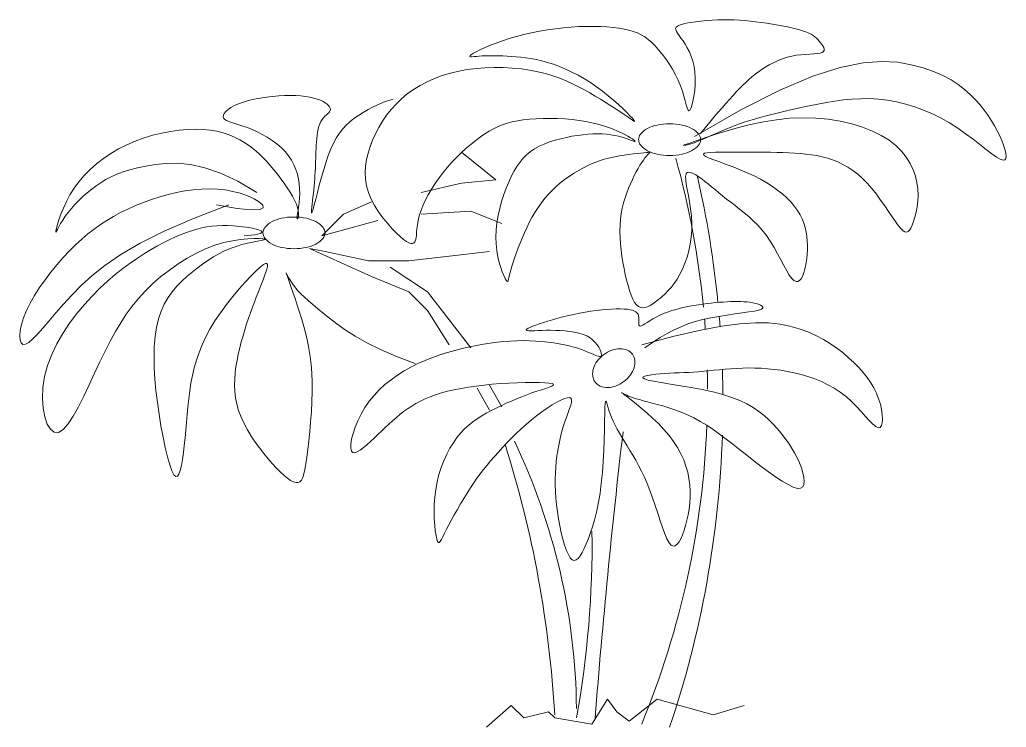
# Model space of a CAD drawing. Header units: millimetres. Extents: x 29.719 to 30.702, y 34.156 to 34.86.
import ezdxf

# ---------------------------------------------------------------- set-up
doc = ezdxf.new("R2010")
doc.units = ezdxf.units.MM
doc.layers.add('VERDE', color=94, linetype='Continuous', lineweight=9)

# ---------------------------------------------------------------- blocks, each defined once
blk = doc.blocks.new('*U63')
for p, q in [((-0.24132, 0.43353), (-0.27845, 0.4583)), ((-0.19801, 0.37779), (-0.24132, 0.43353)), ((-0.17944, 0.31586), (-0.19182, 0.33753)), ((-0.16707, 0.31895), (-0.17944, 0.34063))]:
    blk.add_line(p, q)
for points in [[(0.02475, 0.58836), (0.07086, 0.61485), (0.10992, 0.63455), (0.14274, 0.64833), (0.1701, 0.6571), (0.19279, 0.66174), (0.21161, 0.66315), (0.22735, 0.66222), (0.2408, 0.65984), (0.25265, 0.65676), (0.26312, 0.6532), (0.27236, 0.6492), (0.28051, 0.64484), (0.28768, 0.64018), (0.29403, 0.63527), (0.29967, 0.63019), (0.30474, 0.625), (0.30936, 0.61976), (0.31357, 0.61449), (0.31737, 0.60924), (0.32079, 0.60404), (0.32385, 0.5989), (0.32657, 0.59387), (0.32896, 0.58897), (0.33104, 0.58423), (0.33281, 0.57971), (0.33421, 0.57552), (0.33513, 0.57182), (0.33549, 0.56875), (0.33519, 0.56645), (0.33416, 0.56507), (0.33229, 0.56475), (0.32949, 0.56565), (0.32571, 0.56784), (0.32102, 0.57115), (0.3155, 0.57536), (0.30925, 0.58023), (0.30238, 0.58554), (0.29498, 0.59105), (0.28714, 0.59654), (0.27896, 0.60178), (0.27053, 0.60657), (0.2619, 0.61086), (0.25312, 0.61464), (0.24422, 0.61791), (0.23525, 0.62064), (0.22624, 0.62282), (0.21725, 0.62446), (0.20832, 0.62552), (0.19947, 0.62601), (0.19071, 0.62599), (0.18201, 0.62553), (0.17338, 0.62468), (0.1648, 0.62352), (0.15625, 0.62211), (0.14773, 0.62052), (0.13922, 0.61881), (0.13072, 0.61704), (0.12227, 0.61522), (0.11392, 0.61334), (0.10571, 0.61139), (0.09769, 0.60937), (0.08991, 0.60727), (0.08243, 0.60508), (0.07528, 0.60281), (0.06852, 0.60045), (0.06214, 0.59804), (0.05617, 0.59562), (0.0506, 0.59326), (0.04544, 0.591), (0.0407, 0.58887), (0.03638, 0.58695), (0.03249, 0.58526), (0.02902, 0.58385), (0.02598, 0.58271), (0.02331, 0.58179), (0.02101, 0.58107), (0.01905, 0.58052), (0.0174, 0.58011), (0.01605, 0.57981), (0.01495, 0.57958), (0.01414, 0.57943), (0.01375, 0.57938), (0.01396, 0.57952), (0.01495, 0.57991), (0.01692, 0.58061), (0.02003, 0.58169), (0.02447, 0.58322), (0.03042, 0.58526), (0.038, 0.58784), (0.04704, 0.59082), (0.05733, 0.594), (0.06864, 0.5972), (0.08075, 0.60023), (0.09344, 0.6029), (0.10647, 0.60503), (0.11963, 0.60642), (0.13271, 0.60694), (0.14556, 0.60659), (0.15807, 0.60543), (0.1701, 0.60352), (0.18152, 0.6009), (0.19221, 0.59764), (0.20205, 0.59378), (0.2109, 0.58939), (0.21866, 0.58451), (0.22537, 0.57922), (0.23108, 0.57358), (0.23584, 0.56765), (0.2397, 0.5615), (0.24273, 0.55521), (0.24497, 0.54883), (0.24648, 0.54243), (0.24731, 0.53608), (0.24756, 0.52986), (0.24732, 0.52386), (0.24667, 0.51817), (0.24571, 0.51286), (0.24452, 0.50802), (0.2432, 0.50374), (0.24183, 0.5001), (0.2405, 0.49718), (0.23915, 0.49502), (0.23775, 0.49364), (0.23623, 0.49307), (0.23454, 0.49336), (0.23263, 0.49452), (0.23044, 0.49658), (0.22791, 0.49959), (0.22502, 0.50352), (0.22177, 0.50823), (0.21821, 0.51352), (0.21438, 0.5192), (0.2103, 0.52507), (0.20601, 0.53094), (0.20156, 0.53662), (0.19697, 0.54191), (0.19229, 0.54666), (0.18751, 0.55086), (0.18264, 0.55456), (0.1777, 0.55778), (0.17269, 0.56057), (0.16761, 0.56296), (0.16247, 0.56498), (0.15727, 0.56668), (0.15202, 0.56809), (0.14672, 0.56924), (0.14134, 0.57016), (0.13587, 0.57088), (0.13031, 0.57142), (0.12464, 0.57184), (0.11885, 0.57214), (0.11292, 0.57236), (0.10686, 0.57253), (0.10069, 0.57266), (0.09443, 0.57275), (0.08811, 0.57281), (0.08177, 0.57285), (0.07544, 0.57287), (0.06914, 0.57287), (0.06291, 0.57288), (0.0568, 0.57287), (0.051, 0.57283), (0.0457, 0.57271), (0.04112, 0.57249), (0.03746, 0.57212), (0.03492, 0.57157), (0.03371, 0.5708), (0.03403, 0.56978), (0.03602, 0.56847), (0.03949, 0.56689), (0.0442, 0.56504), (0.04989, 0.56294), (0.0563, 0.5606), (0.06318, 0.55802), (0.07028, 0.55523), (0.07735, 0.55223), (0.08416, 0.54904), (0.09065, 0.54568), (0.09679, 0.54215), (0.10255, 0.53849), (0.1079, 0.53471), (0.1128, 0.53082), (0.11724, 0.52685), (0.12118, 0.52281), (0.12459, 0.51872), (0.12751, 0.51459), (0.12997, 0.5104), (0.132, 0.50617), (0.13365, 0.50189), (0.13495, 0.49756), (0.13594, 0.49318), (0.13664, 0.48875), (0.13711, 0.48428), (0.13734, 0.47981), (0.13735, 0.47537), (0.13716, 0.47101), (0.13678, 0.46677), (0.13621, 0.4627), (0.13547, 0.45883), (0.13458, 0.4552), (0.13354, 0.45189), (0.13235, 0.44898), (0.131, 0.4466), (0.12949, 0.44488), (0.12781, 0.44393), (0.12595, 0.44388), (0.12392, 0.44485), (0.12169, 0.44695), (0.11927, 0.45025), (0.11666, 0.45458), (0.11383, 0.45973), (0.1108, 0.46546), (0.10755, 0.47156), (0.10407, 0.47779), (0.10037, 0.48394), (0.09642, 0.48978), (0.09225, 0.49514), (0.08789, 0.50002), (0.0834, 0.5045), (0.07883, 0.50862), (0.07423, 0.51245), (0.06967, 0.51606), (0.06519, 0.51949), (0.06085, 0.52281), (0.05669, 0.52608), (0.05271, 0.52927), (0.0489, 0.53238), (0.04525, 0.53539), (0.04174, 0.53828), (0.03837, 0.54103), (0.03511, 0.54362), (0.03197, 0.54604), (0.02894, 0.54824), (0.02606, 0.55014), (0.02342, 0.55162), (0.02108, 0.55255), (0.01909, 0.55284), (0.01754, 0.55235), (0.01648, 0.55098), (0.01598, 0.54862), (0.01608, 0.54518), (0.01666, 0.54078), (0.01758, 0.53555), (0.01869, 0.52965), (0.01985, 0.52322), (0.02092, 0.51639), (0.02174, 0.50933), (0.02217, 0.50217), (0.02211, 0.49504), (0.02155, 0.48802), (0.02055, 0.48115), (0.01914, 0.47449), (0.01737, 0.4681), (0.01528, 0.46203), (0.01292, 0.45634), (0.01031, 0.45107), (0.00752, 0.44628), (0.00457, 0.44194), (0.00151, 0.43802), (-0.00161, 0.43449), (-0.00476, 0.43133), (-0.00789, 0.4285), (-0.01096, 0.42598), (-0.01392, 0.42372), (-0.01675, 0.42173), (-0.01944, 0.42004), (-0.022, 0.41875), (-0.02443, 0.41792), (-0.02674, 0.41761), (-0.02893, 0.41792), (-0.03102, 0.41889), (-0.033, 0.42062), (-0.03489, 0.42315), (-0.03667, 0.42641), (-0.03837, 0.43033), (-0.03996, 0.43482), (-0.04146, 0.43979), (-0.04286, 0.44516), (-0.04417, 0.45084), (-0.04538, 0.45675), (-0.04648, 0.46282), (-0.04746, 0.46899), (-0.04829, 0.47521), (-0.04892, 0.48146), (-0.04934, 0.48768), (-0.04951, 0.49384), (-0.0494, 0.49989), (-0.04899, 0.50578), (-0.04824, 0.51149), (-0.04721, 0.517), (-0.04591, 0.5223), (-0.04441, 0.52739), (-0.04274, 0.53227), (-0.04094, 0.53692), (-0.03905, 0.54134), (-0.03713, 0.54552), (-0.0352, 0.54946), (-0.03328, 0.55314), (-0.03141, 0.55654), (-0.02958, 0.55965), (-0.02784, 0.56244), (-0.02618, 0.5649), (-0.02463, 0.56701), (-0.0232, 0.56875), (-0.02193, 0.57011), (-0.02088, 0.57113), (-0.02012, 0.57184), (-0.01972, 0.57229), (-0.01976, 0.57253), (-0.0203, 0.57259), (-0.02143, 0.57252), (-0.0232, 0.57236), (-0.02568, 0.57214), (-0.02877, 0.57186), (-0.03239, 0.57151), (-0.03642, 0.57107), (-0.04076, 0.57053), (-0.04532, 0.56989), (-0.04999, 0.56913), (-0.05466, 0.56823), (-0.05925, 0.56719), (-0.06377, 0.56599), (-0.06823, 0.56462), (-0.07264, 0.56307), (-0.07703, 0.56133), (-0.08141, 0.55938), (-0.08581, 0.55721), (-0.09024, 0.55481), (-0.0947, 0.55217), (-0.09918, 0.5493), (-0.10363, 0.54618), (-0.10803, 0.54281), (-0.11232, 0.53921), (-0.11649, 0.53536), (-0.12048, 0.53127), (-0.12427, 0.52694), (-0.12782, 0.52238), (-0.13115, 0.51761), (-0.13426, 0.51269), (-0.13716, 0.50765), (-0.13987, 0.50254), (-0.1424, 0.4974), (-0.14476, 0.49228), (-0.14696, 0.4872), (-0.14901, 0.48222), (-0.15091, 0.47738), (-0.15266, 0.4727), (-0.15424, 0.46824), (-0.15565, 0.46401), (-0.15689, 0.46006), (-0.15795, 0.45642), (-0.15882, 0.45314), (-0.1595, 0.45025), (-0.16006, 0.44782), (-0.16054, 0.44592), (-0.16101, 0.44462), (-0.16153, 0.44401), (-0.16215, 0.44414), (-0.16295, 0.4451), (-0.16397, 0.44695), (-0.16526, 0.44974), (-0.16673, 0.4534), (-0.16827, 0.45783), (-0.16977, 0.46295), (-0.17113, 0.46864), (-0.17224, 0.47482), (-0.17298, 0.48138), (-0.17325, 0.48823), (-0.17298, 0.49528), (-0.17218, 0.50244), (-0.17094, 0.50963), (-0.16932, 0.51675), (-0.16739, 0.52373), (-0.16521, 0.53047), (-0.16284, 0.53691), (-0.16036, 0.54294), (-0.15782, 0.54851), (-0.15518, 0.55362), (-0.15239, 0.55829), (-0.14941, 0.56255), (-0.14618, 0.56643), (-0.14267, 0.56994), (-0.13882, 0.57311), (-0.13458, 0.57597), (-0.12993, 0.57854), (-0.12492, 0.58083), (-0.11964, 0.58285), (-0.11415, 0.58462), (-0.10854, 0.58614), (-0.10289, 0.58744), (-0.09728, 0.58852), (-0.09178, 0.58939), (-0.08647, 0.59007), (-0.08134, 0.59055), (-0.07641, 0.59084), (-0.07167, 0.59094), (-0.06713, 0.59084), (-0.06278, 0.59055), (-0.05862, 0.59007), (-0.05466, 0.58939), (-0.0509, 0.58853), (-0.04738, 0.58755), (-0.04417, 0.58652), (-0.04132, 0.58552), (-0.03887, 0.58461), (-0.03689, 0.58387), (-0.03543, 0.58338), (-0.03455, 0.5832), (-0.03428, 0.58338), (-0.03461, 0.58392), (-0.03553, 0.58475), (-0.037, 0.58584), (-0.039, 0.58715), (-0.04151, 0.58864), (-0.0445, 0.59026), (-0.04795, 0.59197), (-0.05184, 0.59373), (-0.05616, 0.5955), (-0.06088, 0.59725), (-0.066, 0.59894), (-0.07151, 0.60053), (-0.07739, 0.60199), (-0.08364, 0.60328), (-0.09024, 0.60436), (-0.09716, 0.60521), (-0.1043, 0.60582), (-0.11157, 0.6062), (-0.11885, 0.60636), (-0.12604, 0.6063), (-0.13302, 0.60603), (-0.13968, 0.60555), (-0.14593, 0.60487), (-0.15167, 0.604), (-0.15696, 0.60291), (-0.1619, 0.6016), (-0.16655, 0.60004), (-0.17101, 0.59821), (-0.17537, 0.59609), (-0.17969, 0.59368), (-0.18408, 0.59094), (-0.1886, 0.58787), (-0.19322, 0.58447), (-0.19791, 0.58076), (-0.20265, 0.57675), (-0.20738, 0.57244), (-0.21207, 0.56786), (-0.2167, 0.56301), (-0.22121, 0.55791), (-0.22558, 0.55257), (-0.22975, 0.54706), (-0.23368, 0.54144), (-0.23732, 0.53578), (-0.24063, 0.53014), (-0.24354, 0.5246), (-0.24602, 0.51921), (-0.24802, 0.51404), (-0.24951, 0.50916), (-0.25057, 0.50459), (-0.25129, 0.50036), (-0.25176, 0.49649), (-0.25209, 0.49301), (-0.25237, 0.48994), (-0.2527, 0.48731), (-0.25318, 0.48514), (-0.25389, 0.48345), (-0.25487, 0.48229), (-0.25617, 0.4817), (-0.25782, 0.48172), (-0.25986, 0.48239), (-0.26232, 0.48376), (-0.26523, 0.48586), (-0.26865, 0.48875), (-0.27256, 0.49243), (-0.27683, 0.49684), (-0.28127, 0.50186), (-0.28573, 0.50739), (-0.29001, 0.51334), (-0.29395, 0.5196), (-0.29738, 0.52606), (-0.3001, 0.53262), (-0.302, 0.5392), (-0.30308, 0.54577), (-0.30342, 0.55233), (-0.30307, 0.55888), (-0.30209, 0.56539), (-0.30054, 0.57188), (-0.29848, 0.57834), (-0.29598, 0.58475), (-0.29308, 0.5911), (-0.28978, 0.59737), (-0.28609, 0.6035), (-0.28199, 0.60945), (-0.27748, 0.61519), (-0.27256, 0.62067), (-0.26721, 0.62585), (-0.26143, 0.63068), (-0.25522, 0.63513), (-0.2486, 0.63919), (-0.2416, 0.64284), (-0.23423, 0.6461), (-0.22652, 0.64894), (-0.2185, 0.65136), (-0.21019, 0.65336), (-0.20161, 0.65494), (-0.19281, 0.65607), (-0.18384, 0.65679), (-0.1748, 0.6571), (-0.16578, 0.657), (-0.15685, 0.65652), (-0.1481, 0.65566), (-0.13962, 0.65444), (-0.13149, 0.65287), (-0.12377, 0.65097), (-0.11646, 0.64877), (-0.10953, 0.64631), (-0.10293, 0.64365), (-0.09666, 0.64081), (-0.09066, 0.63785), (-0.08492, 0.6348), (-0.07941, 0.63171), (-0.07409, 0.62862), (-0.069, 0.62556), (-0.06414, 0.62256), (-0.05956, 0.61965), (-0.05526, 0.61686), (-0.05127, 0.61422), (-0.04763, 0.61176), (-0.04434, 0.60952), (-0.04145, 0.60752), (-0.03901, 0.60584), (-0.03708, 0.60455), (-0.03571, 0.60371), (-0.03497, 0.60341), (-0.03492, 0.60371), (-0.03562, 0.60469), (-0.03713, 0.60642), (-0.03948, 0.60894), (-0.04261, 0.61214), (-0.04643, 0.61588), (-0.05085, 0.62003), (-0.05578, 0.62445), (-0.06113, 0.62899), (-0.0668, 0.63352), (-0.07271, 0.6379), (-0.07876, 0.64202), (-0.08493, 0.64583), (-0.09115, 0.64934), (-0.09739, 0.65255), (-0.10361, 0.65544), (-0.10976, 0.65801), (-0.1158, 0.66025), (-0.12169, 0.66216), (-0.1274, 0.66374), (-0.13291, 0.66502), (-0.13822, 0.66603), (-0.14335, 0.66681), (-0.14828, 0.66739), (-0.15302, 0.66782), (-0.15756, 0.66813), (-0.16191, 0.66835), (-0.16607, 0.66852), (-0.17003, 0.66864), (-0.1738, 0.66872), (-0.17738, 0.66874), (-0.18076, 0.66872), (-0.18395, 0.66864), (-0.18695, 0.66852), (-0.18976, 0.66835), (-0.19235, 0.66815), (-0.19466, 0.66794), (-0.1966, 0.6678), (-0.19807, 0.66777), (-0.19899, 0.66792), (-0.19925, 0.66828), (-0.19879, 0.66893), (-0.19749, 0.6699), (-0.1953, 0.67125), (-0.19226, 0.67291), (-0.18843, 0.67483), (-0.18389, 0.67693), (-0.17869, 0.67916), (-0.17291, 0.68144), (-0.1666, 0.68371), (-0.15985, 0.6859), (-0.15271, 0.68796), (-0.14525, 0.68985), (-0.13755, 0.69158), (-0.12968, 0.69313), (-0.12172, 0.69448), (-0.11373, 0.69563), (-0.10579, 0.69656), (-0.09797, 0.69726), (-0.09034, 0.69772), (-0.08294, 0.69795), (-0.0758, 0.69796), (-0.06897, 0.69777), (-0.06247, 0.69739), (-0.05635, 0.69682), (-0.05064, 0.69609), (-0.04538, 0.69519), (-0.04058, 0.69414), (-0.03619, 0.6929), (-0.03214, 0.69142), (-0.02836, 0.68964), (-0.02477, 0.68753), (-0.0213, 0.68503), (-0.01788, 0.6821), (-0.01444, 0.67868), (-0.01092, 0.67475), (-0.00737, 0.67036), (-0.00386, 0.6656), (-0.00045, 0.66055), (0.00279, 0.65528), (0.00579, 0.64986), (0.00849, 0.64439), (0.01083, 0.63894), (0.01275, 0.6336), (0.01431, 0.62853), (0.01558, 0.62393), (0.01663, 0.61997), (0.01754, 0.61683), (0.01837, 0.6147), (0.0192, 0.61375), (0.02011, 0.61416), (0.02114, 0.61606), (0.02222, 0.61926), (0.02328, 0.62353), (0.02424, 0.62861), (0.02499, 0.63428), (0.02548, 0.64029), (0.02559, 0.6464), (0.02527, 0.65236), (0.02444, 0.65797), (0.02316, 0.66319), (0.02154, 0.66803), (0.01966, 0.67248), (0.01761, 0.67655), (0.01548, 0.68022), (0.01336, 0.68352), (0.01134, 0.68642), (0.00952, 0.68894), (0.00798, 0.69112), (0.00682, 0.693), (0.00612, 0.69461), (0.00598, 0.69601), (0.00649, 0.69723), (0.00773, 0.69832), (0.0098, 0.69932), (0.01275, 0.70026), (0.01648, 0.70114), (0.02087, 0.70195), (0.02578, 0.70268), (0.03108, 0.7033), (0.03663, 0.70382), (0.0423, 0.70422), (0.04795, 0.70448), (0.0535, 0.7046), (0.05893, 0.70459), (0.06429, 0.70444), (0.06961, 0.70416), (0.07493, 0.70376), (0.08029, 0.70325), (0.08573, 0.70263), (0.09127, 0.7019), (0.09693, 0.70108), (0.10264, 0.70018), (0.10831, 0.6992), (0.11383, 0.69816), (0.1191, 0.69707), (0.12404, 0.69595), (0.12855, 0.6948), (0.13252, 0.69364), (0.13589, 0.69248), (0.13872, 0.69131), (0.14109, 0.69011), (0.14309, 0.68887), (0.1448, 0.68759), (0.1463, 0.68624), (0.14768, 0.68482), (0.14902, 0.68332), (0.15038, 0.68173), (0.15168, 0.6801), (0.15281, 0.67846), (0.15366, 0.67687), (0.15413, 0.67538), (0.1541, 0.67403), (0.15346, 0.67288), (0.15211, 0.67197), (0.14998, 0.67133), (0.14714, 0.67089), (0.14371, 0.6706), (0.1398, 0.67035), (0.13553, 0.67009), (0.13101, 0.66972), (0.12636, 0.66917), (0.12169, 0.66835), (0.1171, 0.66722), (0.11262, 0.66579), (0.10826, 0.66409), (0.10403, 0.66216), (0.09995, 0.66004), (0.09602, 0.65776), (0.09227, 0.65536), (0.08869, 0.65287), (0.0853, 0.65033), (0.08206, 0.64771), (0.07891, 0.645), (0.07583, 0.64216), (0.07276, 0.63918), (0.06966, 0.63603), (0.06647, 0.63269), (0.06317, 0.62913), (0.0597, 0.62533), (0.05606, 0.62128), (0.05227, 0.61698), (0.04831, 0.61242), (0.04419, 0.60759), (0.03993, 0.60249), (0.03551, 0.59712), (0.03094, 0.59146)], [(-0.41148, 0.53262), (-0.43035, 0.54372), (-0.44757, 0.55176), (-0.46325, 0.55714), (-0.47748, 0.5603), (-0.49036, 0.56163), (-0.50197, 0.56158), (-0.51243, 0.56054), (-0.52183, 0.55894), (-0.53026, 0.55712), (-0.53783, 0.55515), (-0.54465, 0.55301), (-0.55083, 0.55068), (-0.55648, 0.54816), (-0.56171, 0.54544), (-0.56662, 0.5425), (-0.57133, 0.53933), (-0.57591, 0.53592), (-0.58037, 0.53232), (-0.58465, 0.52856), (-0.58873, 0.52468), (-0.59257, 0.52074), (-0.59613, 0.51676), (-0.59937, 0.51279), (-0.60227, 0.50888), (-0.60478, 0.50508), (-0.60691, 0.50154), (-0.60865, 0.49841), (-0.61, 0.49585), (-0.61097, 0.49401), (-0.61155, 0.49306), (-0.61174, 0.49314), (-0.61155, 0.49443), (-0.61096, 0.49701), (-0.60996, 0.50075), (-0.60851, 0.50546), (-0.60659, 0.51094), (-0.60415, 0.51701), (-0.60118, 0.52346), (-0.59764, 0.5301), (-0.5935, 0.53675), (-0.58875, 0.54323), (-0.5834, 0.54947), (-0.57749, 0.55545), (-0.57107, 0.56113), (-0.56416, 0.56647), (-0.55681, 0.57144), (-0.54905, 0.57599), (-0.54091, 0.5801), (-0.53244, 0.58373), (-0.52374, 0.58687), (-0.5149, 0.58954), (-0.50604, 0.59171), (-0.49724, 0.59341), (-0.48862, 0.59462), (-0.48028, 0.59534), (-0.47233, 0.59558), (-0.46483, 0.59535), (-0.45778, 0.59465), (-0.45116, 0.59352), (-0.44493, 0.59197), (-0.43907, 0.59004), (-0.43353, 0.58775), (-0.4283, 0.58511), (-0.42334, 0.58217), (-0.41862, 0.57893), (-0.41413, 0.57543), (-0.40984, 0.57171), (-0.40574, 0.56778), (-0.40181, 0.56368), (-0.39803, 0.55945), (-0.39439, 0.55511), (-0.39085, 0.55068), (-0.38743, 0.54622), (-0.38416, 0.54175), (-0.38109, 0.53733), (-0.37829, 0.53301), (-0.37579, 0.52883), (-0.37367, 0.52485), (-0.37197, 0.5211), (-0.37074, 0.51765), (-0.37003, 0.51454), (-0.36974, 0.51183), (-0.36977, 0.50958), (-0.37004, 0.50785), (-0.37042, 0.5067), (-0.37082, 0.50619), (-0.37113, 0.50638), (-0.37126, 0.50733), (-0.37113, 0.50908), (-0.37078, 0.51156), (-0.37031, 0.51466), (-0.36978, 0.5183), (-0.36927, 0.52237), (-0.36887, 0.52678), (-0.36864, 0.53143), (-0.36868, 0.53623), (-0.36905, 0.54109), (-0.36978, 0.54596), (-0.37089, 0.5508), (-0.37242, 0.55559), (-0.37438, 0.56027), (-0.3768, 0.56483), (-0.37971, 0.56921), (-0.38312, 0.57339), (-0.38704, 0.57733), (-0.39139, 0.58102), (-0.39607, 0.58444), (-0.40097, 0.58758), (-0.406, 0.59044), (-0.41104, 0.59299), (-0.41599, 0.59522), (-0.42076, 0.59713), (-0.42525, 0.59872), (-0.4294, 0.60004), (-0.43316, 0.60116), (-0.43649, 0.60216), (-0.43933, 0.60312), (-0.44165, 0.6041), (-0.44338, 0.60518), (-0.44448, 0.60642), (-0.44492, 0.60789), (-0.44468, 0.60955), (-0.44378, 0.61136), (-0.44223, 0.61326), (-0.44001, 0.61521), (-0.43716, 0.61716), (-0.43366, 0.61907), (-0.42953, 0.62087), (-0.42479, 0.62254), (-0.41953, 0.62405), (-0.41387, 0.62539), (-0.40794, 0.62655), (-0.40183, 0.62752), (-0.39566, 0.62828), (-0.38956, 0.62882), (-0.38364, 0.62913), (-0.37798, 0.62921), (-0.37264, 0.62906), (-0.36762, 0.6287), (-0.36295, 0.62816), (-0.35863, 0.62745), (-0.3547, 0.62659), (-0.35117, 0.6256), (-0.34806, 0.62449), (-0.34537, 0.62328), (-0.34312, 0.622), (-0.34129, 0.62068), (-0.33987, 0.61932), (-0.33887, 0.61797), (-0.33827, 0.61665), (-0.33807, 0.61537), (-0.33826, 0.61416), (-0.33883, 0.61304), (-0.33971, 0.61196), (-0.34083, 0.61087), (-0.34213, 0.60971), (-0.34352, 0.60843), (-0.34493, 0.60698), (-0.3463, 0.60529), (-0.34754, 0.60333), (-0.34861, 0.60104), (-0.3495, 0.59845), (-0.35023, 0.59563), (-0.35083, 0.59262), (-0.3513, 0.58946), (-0.35167, 0.5862), (-0.35196, 0.58289), (-0.35218, 0.57958), (-0.35235, 0.57632), (-0.35249, 0.57308), (-0.3526, 0.56985), (-0.3527, 0.56662), (-0.3528, 0.56336), (-0.35291, 0.56006), (-0.35304, 0.5567), (-0.35321, 0.55326), (-0.35343, 0.54974), (-0.35369, 0.54613), (-0.35398, 0.54249), (-0.35431, 0.53881), (-0.35466, 0.53514), (-0.35503, 0.53149), (-0.35541, 0.52789), (-0.35579, 0.52436), (-0.35617, 0.52096), (-0.35651, 0.51785), (-0.35676, 0.51522), (-0.35689, 0.51327), (-0.35684, 0.51218), (-0.35659, 0.51217), (-0.35608, 0.51341), (-0.35528, 0.5161), (-0.35415, 0.52036), (-0.35271, 0.52595), (-0.35102, 0.53257), (-0.34909, 0.53991), (-0.34697, 0.54766), (-0.34469, 0.55551), (-0.34229, 0.56316), (-0.33981, 0.57029), (-0.33726, 0.57667), (-0.33463, 0.58232), (-0.33186, 0.58734), (-0.32891, 0.59181), (-0.32575, 0.59584), (-0.32233, 0.59951), (-0.31861, 0.60292), (-0.31454, 0.60616), (-0.31011, 0.60931), (-0.30537, 0.61235), (-0.30042, 0.61521), (-0.29533, 0.61787), (-0.2902, 0.62028), (-0.2851, 0.62239), (-0.28012, 0.62415), (-0.27535, 0.62552)], [(-0.20729, 0.57288), (-0.17325, 0.54501), (-0.20729, 0.54191), (-0.24751, 0.53262)], [(-0.43932, 0.52023), (-0.4744, 0.50672), (-0.50355, 0.49401), (-0.52751, 0.48202), (-0.54703, 0.47069), (-0.56285, 0.45993), (-0.57572, 0.44969), (-0.58638, 0.43988), (-0.59556, 0.43043), (-0.6039, 0.42132), (-0.61152, 0.41268), (-0.6184, 0.40471), (-0.62457, 0.39759), (-0.63001, 0.39152), (-0.63472, 0.38667), (-0.63871, 0.38323), (-0.64197, 0.3814), (-0.64451, 0.3813), (-0.64631, 0.3828), (-0.64735, 0.38571), (-0.64764, 0.38985), (-0.64716, 0.39503), (-0.64589, 0.40107), (-0.64382, 0.40777), (-0.64094, 0.41495), (-0.63726, 0.42243), (-0.63287, 0.4301), (-0.6279, 0.43785), (-0.62244, 0.44559), (-0.61662, 0.45321), (-0.61056, 0.4606), (-0.60436, 0.46766), (-0.59814, 0.4743), (-0.59199, 0.48043), (-0.58589, 0.48607), (-0.57977, 0.49128), (-0.57358, 0.4961), (-0.56728, 0.50059), (-0.5608, 0.50478), (-0.55409, 0.50873), (-0.54709, 0.51249), (-0.53978, 0.51609), (-0.53217, 0.51951), (-0.52432, 0.52271), (-0.51628, 0.52565), (-0.5081, 0.52831), (-0.49982, 0.53064), (-0.49148, 0.5326), (-0.48315, 0.53417), (-0.47487, 0.5353), (-0.46666, 0.53598), (-0.45856, 0.53618), (-0.4506, 0.53588), (-0.44281, 0.53506), (-0.43522, 0.5337), (-0.42786, 0.53177), (-0.42076, 0.52926), (-0.4141, 0.52622), (-0.40863, 0.52295), (-0.40526, 0.51985), (-0.40491, 0.5173), (-0.40846, 0.51567), (-0.41685, 0.51537), (-0.43096, 0.51676), (-0.4517, 0.52023)], [(-0.29701, 0.52333), (-0.32485, 0.51094), (-0.34651, 0.48927), (-0.29082, 0.50475)], [(-0.24751, 0.51094), (-0.19801, 0.51404), (-0.16707, 0.50165)], [(-0.25369, 0.3623), (-0.27208, 0.36926), (-0.28797, 0.37615), (-0.30162, 0.38291), (-0.31328, 0.38946), (-0.32322, 0.39576), (-0.33168, 0.40171), (-0.33893, 0.40727), (-0.34522, 0.41237), (-0.35078, 0.41695), (-0.35569, 0.42108), (-0.36002, 0.42481), (-0.36382, 0.42824), (-0.36714, 0.43142), (-0.37006, 0.43443), (-0.37261, 0.43735), (-0.37487, 0.44024), (-0.37687, 0.44314), (-0.3786, 0.44591), (-0.38003, 0.4484), (-0.38112, 0.45043), (-0.38185, 0.45183), (-0.38219, 0.45243), (-0.38211, 0.45206), (-0.38157, 0.45056), (-0.38057, 0.4478), (-0.37916, 0.44391), (-0.37743, 0.43906), (-0.37545, 0.4334), (-0.3733, 0.42711), (-0.37106, 0.42037), (-0.36881, 0.41333), (-0.36662, 0.40617), (-0.36457, 0.39902), (-0.36269, 0.39184), (-0.361, 0.38455), (-0.35953, 0.37708), (-0.3583, 0.36934), (-0.35734, 0.36125), (-0.35667, 0.35274), (-0.35631, 0.34373), (-0.35627, 0.33418), (-0.35653, 0.32427), (-0.35703, 0.3142), (-0.35772, 0.30418), (-0.35856, 0.29443), (-0.3595, 0.28516), (-0.36048, 0.27657), (-0.36146, 0.26889), (-0.36241, 0.26228), (-0.36337, 0.25674), (-0.36439, 0.25222), (-0.36552, 0.2487), (-0.36683, 0.24611), (-0.36835, 0.24443), (-0.37016, 0.24361), (-0.37229, 0.2436), (-0.3748, 0.24437), (-0.37766, 0.24586), (-0.38083, 0.24803), (-0.38428, 0.25083), (-0.38797, 0.25421), (-0.39187, 0.25812), (-0.39594, 0.26251), (-0.40014, 0.26734), (-0.40442, 0.27256), (-0.40872, 0.27811), (-0.41293, 0.28393), (-0.41696, 0.28999), (-0.42073, 0.29621), (-0.42414, 0.30254), (-0.4271, 0.30894), (-0.42953, 0.31534), (-0.43135, 0.3217), (-0.4326, 0.32802), (-0.43333, 0.33431), (-0.43359, 0.34056), (-0.43344, 0.34679), (-0.43294, 0.35301), (-0.43213, 0.35921), (-0.43107, 0.3654), (-0.42982, 0.37159), (-0.4284, 0.37776), (-0.42683, 0.38387), (-0.42514, 0.38992), (-0.42336, 0.39586), (-0.4215, 0.40169), (-0.4196, 0.40737), (-0.41767, 0.41288), (-0.41574, 0.4182), (-0.41382, 0.42333), (-0.41195, 0.42824), (-0.41013, 0.43295), (-0.40838, 0.43743), (-0.40672, 0.4417), (-0.40517, 0.44573), (-0.40375, 0.44953), (-0.40248, 0.45306), (-0.40149, 0.4562), (-0.40088, 0.45879), (-0.40078, 0.46069), (-0.40131, 0.46174), (-0.40259, 0.46179), (-0.40473, 0.4607), (-0.40787, 0.4583), (-0.41206, 0.45451), (-0.41714, 0.44948), (-0.42286, 0.4434), (-0.42901, 0.43649), (-0.43535, 0.42896), (-0.44166, 0.421), (-0.4477, 0.41282), (-0.45325, 0.40463), (-0.45812, 0.39659), (-0.46232, 0.38871), (-0.46592, 0.38095), (-0.46897, 0.37327), (-0.47155, 0.36565), (-0.4737, 0.35803), (-0.47548, 0.35039), (-0.47697, 0.34269), (-0.47821, 0.33491), (-0.47925, 0.32706), (-0.48013, 0.3192), (-0.4809, 0.31134), (-0.48159, 0.30353), (-0.48226, 0.29581), (-0.48294, 0.28821), (-0.48367, 0.28076), (-0.48449, 0.27355), (-0.48543, 0.2668), (-0.48648, 0.26079), (-0.48767, 0.25579), (-0.489, 0.25208), (-0.49049, 0.24992), (-0.49214, 0.24958), (-0.49398, 0.25134), (-0.496, 0.25538), (-0.49816, 0.26147), (-0.50038, 0.26931), (-0.50262, 0.27857), (-0.50481, 0.28894), (-0.50689, 0.30011), (-0.5088, 0.31177), (-0.51048, 0.3236), (-0.51188, 0.33532), (-0.51293, 0.34681), (-0.5136, 0.35801), (-0.51383, 0.36882), (-0.51358, 0.37917), (-0.5128, 0.38899), (-0.51144, 0.39819), (-0.50945, 0.40669), (-0.50681, 0.41444), (-0.50356, 0.4215), (-0.4998, 0.42792), (-0.49559, 0.43379), (-0.49103, 0.43917), (-0.48618, 0.44414), (-0.48112, 0.44877), (-0.47594, 0.45314), (-0.47069, 0.4573), (-0.46539, 0.46124), (-0.46003, 0.46493), (-0.4546, 0.46836), (-0.4491, 0.47151), (-0.44352, 0.47433), (-0.43786, 0.47682), (-0.43211, 0.47894), (-0.4263, 0.48069), (-0.42063, 0.48211), (-0.41536, 0.48323), (-0.41071, 0.48411), (-0.40693, 0.48479), (-0.40426, 0.48533), (-0.40295, 0.48577), (-0.40323, 0.48617), (-0.40527, 0.48654), (-0.40894, 0.4868), (-0.41403, 0.48684), (-0.42031, 0.48656), (-0.42759, 0.48584), (-0.43564, 0.48457), (-0.44427, 0.48266), (-0.45325, 0.47998), (-0.46239, 0.47646), (-0.47158, 0.47215), (-0.48073, 0.46715), (-0.48973, 0.46153), (-0.49849, 0.45537), (-0.50691, 0.44877), (-0.51489, 0.4418), (-0.52234, 0.43456), (-0.5292, 0.4271), (-0.53552, 0.41937), (-0.54141, 0.41133), (-0.54696, 0.40288), (-0.55227, 0.39398), (-0.55744, 0.38455), (-0.56255, 0.37453), (-0.56772, 0.36385), (-0.573, 0.35254), (-0.57837, 0.34098), (-0.58376, 0.32967), (-0.58912, 0.31908), (-0.59438, 0.3097), (-0.59948, 0.30202), (-0.60436, 0.29651), (-0.60897, 0.29366), (-0.61323, 0.29381), (-0.61702, 0.29671), (-0.62022, 0.30196), (-0.6227, 0.30915), (-0.62433, 0.31789), (-0.625, 0.32777), (-0.62456, 0.33841), (-0.62289, 0.3494), (-0.61992, 0.3604), (-0.61577, 0.37126), (-0.6106, 0.38193), (-0.60459, 0.3923), (-0.5979, 0.40232), (-0.5907, 0.41189), (-0.58316, 0.42094), (-0.57545, 0.4294), (-0.56772, 0.43719), (-0.56003, 0.44435), (-0.55241, 0.4509), (-0.5449, 0.45688), (-0.53754, 0.46233), (-0.53035, 0.46728), (-0.52338, 0.47178), (-0.51667, 0.47585), (-0.51024, 0.47953), (-0.50407, 0.48284), (-0.49814, 0.4858), (-0.49244, 0.48843), (-0.48692, 0.49074), (-0.48157, 0.49276), (-0.47637, 0.4945), (-0.47129, 0.49598), (-0.4663, 0.49721), (-0.46134, 0.4982), (-0.45635, 0.49894), (-0.45125, 0.49943), (-0.44598, 0.49966), (-0.44048, 0.49964), (-0.43467, 0.49936), (-0.4285, 0.49881), (-0.42202, 0.49801), (-0.41581, 0.497), (-0.41058, 0.49582), (-0.40703, 0.49452), (-0.40588, 0.49317), (-0.40783, 0.49181), (-0.41359, 0.49049), (-0.42386, 0.48927)], [(-0.17944, 0.47378), (-0.25988, 0.46449), (-0.3001, 0.46449), (-0.34342, 0.47378), (-0.35888, 0.47688), (-0.29701, 0.44901), (-0.25988, 0.43353), (-0.24132, 0.41495), (-0.21966, 0.38088)], [(-0.02784, 0.38088), (0.00322, 0.38905), (0.0295, 0.39511), (0.0516, 0.39928), (0.07009, 0.40179), (0.08558, 0.40284), (0.09865, 0.40266), (0.10989, 0.40146), (0.11989, 0.39946), (0.12914, 0.39686), (0.13777, 0.39375), (0.14581, 0.39018), (0.15331, 0.38624), (0.16028, 0.38198), (0.16676, 0.37747), (0.1728, 0.37279), (0.17841, 0.36798), (0.18363, 0.36312), (0.18845, 0.3582), (0.19286, 0.35322), (0.19685, 0.34818), (0.2004, 0.34306), (0.2035, 0.33786), (0.20614, 0.33258), (0.20832, 0.32721), (0.21001, 0.32178), (0.21121, 0.31645), (0.21192, 0.31144), (0.21212, 0.30695), (0.21182, 0.30319), (0.211, 0.30036), (0.20966, 0.29866), (0.2078, 0.29831), (0.20541, 0.29943), (0.20252, 0.30184), (0.19914, 0.30529), (0.1953, 0.30953), (0.19102, 0.31431), (0.18634, 0.31936), (0.18127, 0.32443), (0.17583, 0.32927), (0.17006, 0.33368), (0.16401, 0.33763), (0.15771, 0.34114), (0.15121, 0.34424), (0.14457, 0.34695), (0.13784, 0.34931), (0.13105, 0.35132), (0.12427, 0.35302), (0.11753, 0.35442), (0.11085, 0.35556), (0.10424, 0.35644), (0.09771, 0.35708), (0.09129, 0.35751), (0.08497, 0.35773), (0.07877, 0.35778), (0.07271, 0.35766), (0.06678, 0.3574), (0.061, 0.35702), (0.05535, 0.35656), (0.04982, 0.35605), (0.04442, 0.35551), (0.03913, 0.35497), (0.03395, 0.35448), (0.02888, 0.35405), (0.02389, 0.3537), (0.019, 0.35343), (0.01417, 0.35321), (0.00941, 0.35302), (0.0047, 0.35282), (0.00002, 0.3526), (-0.00464, 0.35233), (-0.00928, 0.35198), (-0.01387, 0.35155), (-0.01818, 0.35102), (-0.0219, 0.35039), (-0.02475, 0.34966), (-0.02644, 0.34884), (-0.02668, 0.34792), (-0.02519, 0.3469), (-0.02166, 0.34579), (-0.01593, 0.34458), (-0.00831, 0.34324), (0.00078, 0.34176), (0.01089, 0.34011), (0.02161, 0.33827), (0.03251, 0.33621), (0.04315, 0.33391), (0.05311, 0.33134), (0.06205, 0.32849), (0.06999, 0.32536), (0.07705, 0.32199), (0.08334, 0.31837), (0.08898, 0.31454), (0.09408, 0.31051), (0.09876, 0.3063), (0.10313, 0.30192), (0.10728, 0.2974), (0.11123, 0.29275), (0.11494, 0.288), (0.1184, 0.28315), (0.1216, 0.27823), (0.12452, 0.27325), (0.12713, 0.26824), (0.12943, 0.26321), (0.13137, 0.25821), (0.13287, 0.25338), (0.13385, 0.24891), (0.1342, 0.24496), (0.13382, 0.24171), (0.13262, 0.23934), (0.1305, 0.23802), (0.12736, 0.23792), (0.12316, 0.23917), (0.11802, 0.24163), (0.1121, 0.24511), (0.10558, 0.24941), (0.09862, 0.25433), (0.0914, 0.2597), (0.08408, 0.2653), (0.07683, 0.27095), (0.06979, 0.27649), (0.06296, 0.28184), (0.05629, 0.28698), (0.04976, 0.29186), (0.04332, 0.29645), (0.03695, 0.30071), (0.0306, 0.30461), (0.02424, 0.30811), (0.01784, 0.31119), (0.01147, 0.31388), (0.0052, 0.31622), (-0.0009, 0.31824), (-0.00676, 0.32), (-0.01231, 0.32154), (-0.01747, 0.3229), (-0.02217, 0.32411), (-0.02636, 0.32523), (-0.03006, 0.32626), (-0.03331, 0.32722), (-0.03616, 0.32811), (-0.03864, 0.32896), (-0.04081, 0.32977), (-0.04269, 0.33056), (-0.04434, 0.33134), (-0.04578, 0.3321), (-0.04692, 0.33275), (-0.04765, 0.3332), (-0.04789, 0.33334), (-0.04752, 0.33307), (-0.04645, 0.33228), (-0.04456, 0.33088), (-0.04177, 0.32876), (-0.03801, 0.32585), (-0.03344, 0.32221), (-0.02826, 0.31794), (-0.02269, 0.31315), (-0.01692, 0.30791), (-0.01117, 0.30234), (-0.00563, 0.29653), (-0.00052, 0.29057), (0.00401, 0.28454), (0.00793, 0.27848), (0.01127, 0.27238), (0.01405, 0.26625), (0.0163, 0.26009), (0.01805, 0.25392), (0.01931, 0.24773), (0.02011, 0.24154), (0.02048, 0.23535), (0.02046, 0.22921), (0.02008, 0.22317), (0.0194, 0.21728), (0.01845, 0.21158), (0.01728, 0.20612), (0.01593, 0.20095), (0.01444, 0.19612), (0.01284, 0.19169), (0.01116, 0.1878), (0.00939, 0.18458), (0.00754, 0.18218), (0.00562, 0.18076), (0.00363, 0.18044), (0.00159, 0.18139), (-0.00052, 0.18373), (-0.00267, 0.18756), (-0.00487, 0.19268), (-0.00714, 0.19882), (-0.00947, 0.20573), (-0.01188, 0.21315), (-0.01437, 0.22082), (-0.01693, 0.22848), (-0.01959, 0.23586), (-0.02235, 0.24276), (-0.02517, 0.24918), (-0.02804, 0.25517), (-0.03094, 0.26076), (-0.03383, 0.26602), (-0.03671, 0.27099), (-0.03953, 0.27571), (-0.04228, 0.28024), (-0.04494, 0.28463), (-0.04748, 0.28887), (-0.04989, 0.293), (-0.05214, 0.29702), (-0.05423, 0.30094), (-0.05613, 0.30478), (-0.05783, 0.30854), (-0.0593, 0.31224), (-0.06054, 0.31585), (-0.06155, 0.31916), (-0.06238, 0.32191), (-0.06304, 0.32386), (-0.06355, 0.32473), (-0.06394, 0.32429), (-0.06423, 0.32228), (-0.06445, 0.31844), (-0.06463, 0.31262), (-0.0648, 0.30507), (-0.06501, 0.29614), (-0.06529, 0.28618), (-0.0657, 0.27555), (-0.06627, 0.26458), (-0.06704, 0.25365), (-0.06806, 0.24308), (-0.06936, 0.23319), (-0.07091, 0.224), (-0.07266, 0.2155), (-0.07457, 0.20767), (-0.07661, 0.20049), (-0.07872, 0.19395), (-0.08087, 0.18803), (-0.08302, 0.1827), (-0.08512, 0.17797), (-0.08718, 0.17392), (-0.08921, 0.17063), (-0.0912, 0.16819), (-0.09317, 0.16669), (-0.09513, 0.16623), (-0.09707, 0.16689), (-0.099, 0.16877), (-0.10093, 0.1719), (-0.10283, 0.17616), (-0.10467, 0.18135), (-0.10642, 0.18728), (-0.10804, 0.19377), (-0.10952, 0.20063), (-0.11081, 0.20767), (-0.11189, 0.2147), (-0.11274, 0.22157), (-0.11336, 0.22826), (-0.11376, 0.23476), (-0.11396, 0.24109), (-0.11396, 0.24724), (-0.11378, 0.25324), (-0.11343, 0.25908), (-0.11292, 0.26476), (-0.11227, 0.2703), (-0.11148, 0.2757), (-0.11056, 0.28095), (-0.10951, 0.28605), (-0.10834, 0.29101), (-0.10705, 0.29582), (-0.10566, 0.30049), (-0.10416, 0.30502), (-0.10259, 0.30938), (-0.10104, 0.31351), (-0.09965, 0.31731), (-0.09855, 0.32069), (-0.09786, 0.32357), (-0.09771, 0.32585), (-0.09822, 0.32743), (-0.09952, 0.32824), (-0.1017, 0.32821), (-0.10467, 0.32738), (-0.10833, 0.32584), (-0.11254, 0.32366), (-0.11718, 0.32093), (-0.12214, 0.31772), (-0.12729, 0.31411), (-0.13252, 0.31018), (-0.13771, 0.306), (-0.14283, 0.30163), (-0.14786, 0.29711), (-0.15276, 0.2925), (-0.15752, 0.28784), (-0.1621, 0.28318), (-0.1665, 0.27857), (-0.17068, 0.27405), (-0.17462, 0.26966), (-0.17836, 0.26537), (-0.18193, 0.26111), (-0.18537, 0.25683), (-0.18871, 0.25247), (-0.192, 0.248), (-0.19525, 0.24334), (-0.19852, 0.23844), (-0.20182, 0.23328), (-0.20513, 0.22792), (-0.20838, 0.22247), (-0.21154, 0.21702), (-0.21455, 0.21167), (-0.21737, 0.20651), (-0.21995, 0.20164), (-0.22224, 0.19715), (-0.22421, 0.19315), (-0.22587, 0.18974), (-0.22729, 0.18702), (-0.22849, 0.18509), (-0.22953, 0.18405), (-0.23043, 0.18402), (-0.23126, 0.18508), (-0.23204, 0.18735), (-0.2328, 0.19087), (-0.2335, 0.19552), (-0.23409, 0.20112), (-0.23449, 0.20747), (-0.23465, 0.21441), (-0.2345, 0.22175), (-0.234, 0.2293), (-0.23307, 0.23689), (-0.23167, 0.24436), (-0.22984, 0.25163), (-0.2276, 0.25866), (-0.22501, 0.26541), (-0.22211, 0.27181), (-0.21893, 0.27783), (-0.21552, 0.28341), (-0.21193, 0.2885), (-0.20818, 0.29308), (-0.20429, 0.2972), (-0.20025, 0.30089), (-0.19607, 0.30424), (-0.19175, 0.3073), (-0.18727, 0.31013), (-0.18266, 0.31279), (-0.1779, 0.31534), (-0.17299, 0.31783), (-0.16798, 0.32026), (-0.16288, 0.32262), (-0.15772, 0.32489), (-0.15254, 0.32706), (-0.14737, 0.32913), (-0.14223, 0.33107), (-0.13716, 0.33289), (-0.13221, 0.33456), (-0.12756, 0.33608), (-0.12341, 0.33746), (-0.11995, 0.33869), (-0.11739, 0.33978), (-0.11591, 0.34073), (-0.11574, 0.34152), (-0.11705, 0.34218), (-0.11998, 0.34268), (-0.12438, 0.34305), (-0.13001, 0.34327), (-0.13664, 0.34334), (-0.14405, 0.34327), (-0.152, 0.34305), (-0.16027, 0.34268), (-0.16861, 0.34218), (-0.17685, 0.34152), (-0.18491, 0.34073), (-0.19274, 0.33978), (-0.20033, 0.33869), (-0.20762, 0.33746), (-0.21459, 0.33608), (-0.22119, 0.33456), (-0.2274, 0.33289), (-0.23318, 0.33107), (-0.23857, 0.32911), (-0.24361, 0.32701), (-0.24834, 0.32476), (-0.25281, 0.32236), (-0.25705, 0.31982), (-0.26112, 0.31714), (-0.26504, 0.31431), (-0.26886, 0.31133), (-0.2726, 0.30824), (-0.27629, 0.30503), (-0.27993, 0.30173), (-0.28354, 0.29836), (-0.28715, 0.29493), (-0.29078, 0.29147), (-0.29443, 0.28799), (-0.29811, 0.28453), (-0.30175, 0.28125), (-0.30523, 0.27832), (-0.30848, 0.27592), (-0.31139, 0.27422), (-0.31386, 0.2734), (-0.3158, 0.27363), (-0.31712, 0.27508), (-0.31773, 0.27788), (-0.31763, 0.28186), (-0.31686, 0.2868), (-0.31544, 0.2925), (-0.31339, 0.29873), (-0.31074, 0.30528), (-0.3075, 0.31192), (-0.30371, 0.31844), (-0.29939, 0.32465), (-0.29458, 0.33053), (-0.28933, 0.33607), (-0.28367, 0.34127), (-0.27764, 0.34614), (-0.2713, 0.35066), (-0.26468, 0.35485), (-0.25782, 0.35869), (-0.25077, 0.3622), (-0.24357, 0.36539), (-0.23626, 0.36828), (-0.22888, 0.37089), (-0.22148, 0.37322), (-0.2141, 0.37531), (-0.20677, 0.37717), (-0.19955, 0.37882), (-0.19247, 0.38027), (-0.18552, 0.38153), (-0.17869, 0.38259), (-0.17197, 0.38347), (-0.16534, 0.38414), (-0.1588, 0.38463), (-0.15233, 0.38492), (-0.14593, 0.38501), (-0.13958, 0.38492), (-0.13332, 0.38464), (-0.12719, 0.3842), (-0.12124, 0.38359), (-0.11551, 0.38285), (-0.11003, 0.38197), (-0.10486, 0.38096), (-0.10003, 0.37985), (-0.09558, 0.37865), (-0.09151, 0.37738), (-0.0878, 0.3761), (-0.08444, 0.37482), (-0.08141, 0.37359), (-0.07872, 0.37245), (-0.07633, 0.37143), (-0.07425, 0.37056), (-0.07246, 0.36989), (-0.07096, 0.36943), (-0.06976, 0.36922), (-0.06884, 0.36927), (-0.06821, 0.36962), (-0.06787, 0.37027), (-0.06782, 0.37127), (-0.06806, 0.37263), (-0.0686, 0.37435), (-0.06945, 0.37638), (-0.07064, 0.37861), (-0.07219, 0.38095), (-0.07413, 0.38332), (-0.07648, 0.38562), (-0.07926, 0.38776), (-0.0825, 0.38966), (-0.08621, 0.39124), (-0.09032, 0.39251), (-0.09474, 0.3935), (-0.09939, 0.39424), (-0.10419, 0.39476), (-0.10904, 0.3951), (-0.11387, 0.39528), (-0.1186, 0.39534), (-0.12313, 0.39529), (-0.12739, 0.39519), (-0.1313, 0.39506), (-0.13478, 0.39495), (-0.13775, 0.39488), (-0.14013, 0.3949), (-0.14185, 0.39504), (-0.14283, 0.39534), (-0.14301, 0.39582), (-0.14242, 0.39647), (-0.14112, 0.39729), (-0.13916, 0.39824), (-0.13659, 0.39931), (-0.13348, 0.40049), (-0.12987, 0.40175), (-0.12582, 0.40308), (-0.12138, 0.40445), (-0.11661, 0.40585), (-0.11156, 0.40725), (-0.10629, 0.40863), (-0.10084, 0.40995), (-0.09529, 0.41121), (-0.08967, 0.41236), (-0.08405, 0.4134), (-0.07847, 0.41429), (-0.073, 0.41504), (-0.06769, 0.41565), (-0.06259, 0.41611), (-0.05775, 0.41642), (-0.05323, 0.41659), (-0.04909, 0.41662), (-0.04538, 0.4165), (-0.04213, 0.41623), (-0.03935, 0.41581), (-0.037, 0.41523), (-0.03506, 0.4145), (-0.03351, 0.41359), (-0.03232, 0.4125), (-0.03147, 0.41124), (-0.03094, 0.40979), (-0.03068, 0.40816), (-0.03062, 0.40643), (-0.03068, 0.40471), (-0.03074, 0.40308), (-0.03074, 0.40164), (-0.03058, 0.4005), (-0.03016, 0.39974), (-0.02939, 0.39946), (-0.02821, 0.39974), (-0.02662, 0.4005), (-0.02464, 0.40167), (-0.0223, 0.40314), (-0.01962, 0.40483), (-0.01663, 0.40665), (-0.01335, 0.4085), (-0.0098, 0.4103), (-0.00601, 0.41197), (-0.00201, 0.4135), (0.00215, 0.4149), (0.00645, 0.41617), (0.01084, 0.41732), (0.01529, 0.41836), (0.01977, 0.41929), (0.02424, 0.42011), (0.02866, 0.42084), (0.03302, 0.42147), (0.03731, 0.42202), (0.04151, 0.4225), (0.04562, 0.4229), (0.04961, 0.42323), (0.05349, 0.4235), (0.05724, 0.42372), (0.06084, 0.42389), (0.06431, 0.424), (0.06766, 0.42403), (0.0709, 0.42398), (0.07404, 0.42383), (0.0771, 0.42358), (0.08009, 0.4232), (0.08302, 0.42269), (0.08586, 0.42204), (0.08847, 0.42127), (0.09066, 0.4204), (0.09223, 0.41946), (0.09301, 0.41848), (0.09281, 0.41746), (0.09143, 0.41645), (0.08869, 0.41546), (0.08448, 0.41451), (0.07897, 0.41357), (0.07243, 0.4126), (0.0651, 0.41156), (0.05724, 0.41041), (0.0491, 0.40911), (0.04093, 0.40763), (0.033, 0.40592), (0.02549, 0.40393), (0.01832, 0.40163), (0.01137, 0.39894), (0.00451, 0.39582), (-0.0024, 0.3922), (-0.00949, 0.38803), (-0.0169, 0.38324), (-0.02475, 0.37779)], [(-0.18254, 0), (-0.15779, 0.02168), (-0.14541, 0.00929), (-0.12066, 0.01548), (-0.11447, 0.00929), (-0.07735, 0.0031), (-0.06188, 0.02787), (-0.0526, 0.01548), (-0.04022, 0.00619), (-0.01238, 0.02787), (0.04331, 0.01239), (0.07425, 0.02168)]]:
    blk.add_lwpolyline(points)
for points in [[(-0.03094, 0.58526, 0.172119), (-0.02903, 0.57989, 0.104658), (-0.02188, 0.5741, 0.065987), (-0.0125, 0.57078, 0.052128), (0, 0.56947, 0.052128), (0.0125, 0.57078, 0.065987), (0.02188, 0.5741, 0.104658), (0.02903, 0.57989, 0.172119), (0.03094, 0.58526, 0.172119), (0.02903, 0.59063, 0.104658), (0.02188, 0.59643, 0.065987), (0.0125, 0.59974, 0.052128), (0, 0.60105, 0.052128), (-0.0125, 0.59974, 0.065987), (-0.02188, 0.59643, 0.104658), (-0.02903, 0.59063, 0.172119)], [(-0.40529, 0.49236, 0.172119), (-0.40339, 0.48699, 0.104658), (-0.39623, 0.4812, 0.065987), (-0.38685, 0.47788, 0.052128), (-0.37435, 0.47657, 0.052128), (-0.36185, 0.47788, 0.065987), (-0.35248, 0.4812, 0.104658), (-0.34532, 0.48699, 0.172119), (-0.34342, 0.49236, 0.172119), (-0.34532, 0.49774, 0.104658), (-0.35248, 0.50353, 0.065987), (-0.36185, 0.50685, 0.052128), (-0.37435, 0.50815, 0.052128), (-0.38685, 0.50685, 0.065987), (-0.39623, 0.50353, 0.104658), (-0.40339, 0.49774, 0.172119)], [(-0.07425, 0.34373, 0.131058), (-0.06929, 0.33982, 0.10656), (-0.06171, 0.33834, 0.083835), (-0.05379, 0.33983, 0.072713), (-0.04564, 0.34427, 0.072713), (-0.0391, 0.35086, 0.083835), (-0.03546, 0.35805, 0.10656), (-0.03476, 0.36574, 0.131058), (-0.03713, 0.37159, 0.131058), (-0.04209, 0.3755, 0.10656), (-0.04967, 0.37698, 0.083835), (-0.05759, 0.37549, 0.072713), (-0.06574, 0.37105, 0.072713), (-0.07228, 0.36446, 0.083835), (-0.07592, 0.35727, 0.10656), (-0.07661, 0.34958, 0.131058)]]:
    blk.add_lwpolyline(points, format="xyb", close=True)
for centre, radius, start, end in [((-0.83176, 0.33446), 0.86953, 5.54437, 15.48962), ((-0.95916, 0.32349), 1.01224, 5.66202, 12.82065), ((-0.83176, 0.33446), 0.86953, 4.10826, 4.77466), ((-0.95916, 0.32349), 1.01224, 4.27043, 4.8319), ((-0.83176, 0.33446), 0.86953, 0.14589, 1.42288), ((-0.95916, 0.32349), 1.01224, 0.46487, 1.8572), ((-0.83176, 0.33446), 0.86953, 337.59915, 357.79634), ((7.59959, -0.59693), 7.69775, 173.352399, 175.48311), ((-0.95916, 0.32349), 1.01224, 341.3629, 358.15591), ((-1.21906, -0.05132), 1.10642, 3.30097, 17.5221), ((-0.72502, 0.01203), 0.63223, 0.59338, 25.56764), ((-1.0521, 0.1827), 0.97483, 349.75322, 0.72804)]:
    blk.add_arc(centre, radius, start, end)

msp = doc.modelspace()

# ---------------------------------------------------------------- block references
at = {"layer": 'VERDE'}
msp.add_blockref('*U63', (30.36672, 34.15563), dxfattribs=at)

doc.saveas('drawing.dxf')
